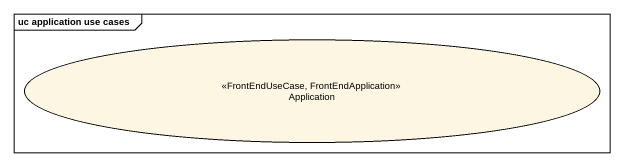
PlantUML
@startuml
mainframe uc application use cases
usecase Application <<FrontEndUseCase, FrontEndApplication>>
@enduml
